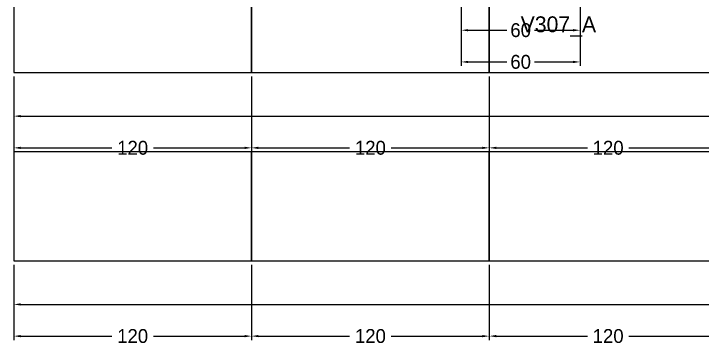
# Model space of a CAD drawing. Header units: metres. Extents: x 946 to 6411, y 1397 to 3666.
# Drawn here: x 945.7 to 1293.2, y 1905.7 to 2073 of the extents above; entities that cross this region are included whole.
import ezdxf

# ---------------------------------------------------------------- set-up
doc = ezdxf.new("R2010")
doc.units = ezdxf.units.M
doc.layers.add('COTA', color=3, linetype='Continuous')
doc.dimstyles.new('COTA_VIG', dxfattribs={"dimtxt": 7, "dimasz": 3.5, "dimexe": 2, "dimexo": 2, "dimgap": 1.5, "dimtad": 1, "dimdec": 1, "dimcen": 2.5, "dimclrd": 3, "dimclre": 3, "dimclrt": 3, "dimazin": 3, "dimtfac": 1, "dimtmove": 0, "dimatfit": 3})

# ---------------------------------------------------------------- blocks, each defined once
blk = doc.blocks.new('_CLOSEDFILLED')
at = {"color": 0, "linetype": 'BYBLOCK'}
blk.add_solid([(-1, 0.164), (0, 0), (-1, -0.164)], dxfattribs=at)
blk = doc.blocks.new('*D1381')
at = {"color": 3}
for p, q in [((945.75, 1946.29), (945.75, 1924.29)), ((1797.95, 1946.29), (1797.95, 1924.29)), ((949.25, 1926.29), (1361.35, 1926.29)), ((1382.35, 1926.29), (1794.45, 1926.29))]:
    blk.add_line(p, q, dxfattribs=at)
at = {"layer": 'Defpoints'}
for p in [(945.75, 1948.29), (1797.95, 1948.29), (945.75, 1926.29)]:
    blk.add_point(p, dxfattribs=at)
at = {"layer": 'COTA', "color": 3, "xscale": 3.5, "yscale": 3.5, "rotation": 180}
blk.add_blockref('_CLOSEDFILLED', (945.75, 1926.29), dxfattribs=at)
at = {"layer": 'COTA', "color": 3, "xscale": 3.5, "yscale": 3.5}
blk.add_blockref('_CLOSEDFILLED', (1797.95, 1926.29), dxfattribs=at)
at = {"layer": 'COTA', "color": 3, "insert": (1371.85, 1926.29), "char_height": 7, "attachment_point": 5}
blk.add_mtext('852', dxfattribs=at)
blk = doc.blocks.new('*D1382')
at = {"color": 3}
for p, q in [((945.75, 1946.29), (945.75, 1908.29)), ((1065.75, 1946.29), (1065.75, 1908.29)), ((949.25, 1910.29), (995.25, 1910.29)), ((1016.25, 1910.29), (1062.25, 1910.29))]:
    blk.add_line(p, q, dxfattribs=at)
at = {"layer": 'Defpoints'}
for p in [(945.75, 1948.29), (1065.75, 1948.29), (945.75, 1910.29)]:
    blk.add_point(p, dxfattribs=at)
at = {"layer": 'COTA', "color": 3, "xscale": 3.5, "yscale": 3.5, "rotation": 180}
blk.add_blockref('_CLOSEDFILLED', (945.75, 1910.29), dxfattribs=at)
at = {"layer": 'COTA', "color": 3, "xscale": 3.5, "yscale": 3.5}
blk.add_blockref('_CLOSEDFILLED', (1065.75, 1910.29), dxfattribs=at)
at = {"layer": 'COTA', "color": 3, "insert": (1005.75, 1910.29), "char_height": 7, "attachment_point": 5}
blk.add_mtext('120', dxfattribs=at)
blk = doc.blocks.new('*D1383')
at = {"color": 3}
for p, q in [((1065.75, 1946.29), (1065.75, 1908.29)), ((1185.75, 1946.29), (1185.75, 1908.29)), ((1069.25, 1910.29), (1115.25, 1910.29)), ((1136.25, 1910.29), (1182.25, 1910.29))]:
    blk.add_line(p, q, dxfattribs=at)
at = {"layer": 'Defpoints'}
for p in [(1065.75, 1948.29), (1185.75, 1948.29), (1065.75, 1910.29)]:
    blk.add_point(p, dxfattribs=at)
at = {"layer": 'COTA', "color": 3, "xscale": 3.5, "yscale": 3.5, "rotation": 180}
blk.add_blockref('_CLOSEDFILLED', (1065.75, 1910.29), dxfattribs=at)
at = {"layer": 'COTA', "color": 3, "xscale": 3.5, "yscale": 3.5}
blk.add_blockref('_CLOSEDFILLED', (1185.75, 1910.29), dxfattribs=at)
at = {"layer": 'COTA', "color": 3, "insert": (1125.75, 1910.29), "char_height": 7, "attachment_point": 5}
blk.add_mtext('120', dxfattribs=at)
blk = doc.blocks.new('*D1384')
at = {"color": 3}
for p, q in [((1185.75, 1946.29), (1185.75, 1908.29)), ((1305.75, 1946.29), (1305.75, 1908.29)), ((1189.25, 1910.29), (1235.25, 1910.29)), ((1256.25, 1910.29), (1302.25, 1910.29))]:
    blk.add_line(p, q, dxfattribs=at)
at = {"layer": 'Defpoints'}
for p in [(1185.75, 1948.29), (1305.75, 1948.29), (1185.75, 1910.29)]:
    blk.add_point(p, dxfattribs=at)
at = {"layer": 'COTA', "color": 3, "xscale": 3.5, "yscale": 3.5, "rotation": 180}
blk.add_blockref('_CLOSEDFILLED', (1185.75, 1910.29), dxfattribs=at)
at = {"layer": 'COTA', "color": 3, "xscale": 3.5, "yscale": 3.5}
blk.add_blockref('_CLOSEDFILLED', (1305.75, 1910.29), dxfattribs=at)
at = {"layer": 'COTA', "color": 3, "insert": (1245.75, 1910.29), "char_height": 7, "attachment_point": 5}
blk.add_mtext('120', dxfattribs=at)
blk = doc.blocks.new('*D1391')
at = {"color": 3}
for p, q in [((945.75, 2041.29), (945.75, 2019.29)), ((1797.95, 2041.29), (1797.95, 2019.29)), ((949.25, 2021.29), (1361.35, 2021.29)), ((1382.35, 2021.29), (1794.45, 2021.29))]:
    blk.add_line(p, q, dxfattribs=at)
at = {"layer": 'Defpoints'}
for p in [(945.75, 2043.29), (1797.95, 2043.29), (945.75, 2021.29)]:
    blk.add_point(p, dxfattribs=at)
at = {"layer": 'COTA', "color": 3, "xscale": 3.5, "yscale": 3.5, "rotation": 180}
blk.add_blockref('_CLOSEDFILLED', (945.75, 2021.29), dxfattribs=at)
at = {"layer": 'COTA', "color": 3, "xscale": 3.5, "yscale": 3.5}
blk.add_blockref('_CLOSEDFILLED', (1797.95, 2021.29), dxfattribs=at)
at = {"layer": 'COTA', "color": 3, "insert": (1371.85, 2021.29), "char_height": 7, "attachment_point": 5}
blk.add_mtext('852', dxfattribs=at)
blk = doc.blocks.new('*D1392')
at = {"color": 3}
for p, q in [((945.75, 2041.29), (945.75, 2003.29)), ((1065.75, 2041.29), (1065.75, 2003.29)), ((949.25, 2005.29), (995.25, 2005.29)), ((1016.25, 2005.29), (1062.25, 2005.29))]:
    blk.add_line(p, q, dxfattribs=at)
at = {"layer": 'Defpoints'}
for p in [(945.75, 2043.29), (1065.75, 2043.29), (945.75, 2005.29)]:
    blk.add_point(p, dxfattribs=at)
at = {"layer": 'COTA', "color": 3, "xscale": 3.5, "yscale": 3.5, "rotation": 180}
blk.add_blockref('_CLOSEDFILLED', (945.75, 2005.29), dxfattribs=at)
at = {"layer": 'COTA', "color": 3, "xscale": 3.5, "yscale": 3.5}
blk.add_blockref('_CLOSEDFILLED', (1065.75, 2005.29), dxfattribs=at)
at = {"layer": 'COTA', "color": 3, "insert": (1005.75, 2005.29), "char_height": 7, "attachment_point": 5}
blk.add_mtext('120', dxfattribs=at)
blk = doc.blocks.new('*D1393')
at = {"color": 3}
for p, q in [((1065.75, 2041.29), (1065.75, 2003.29)), ((1185.75, 2041.29), (1185.75, 2003.29)), ((1069.25, 2005.29), (1115.25, 2005.29)), ((1136.25, 2005.29), (1182.25, 2005.29))]:
    blk.add_line(p, q, dxfattribs=at)
at = {"layer": 'Defpoints'}
for p in [(1065.75, 2043.29), (1185.75, 2043.29), (1065.75, 2005.29)]:
    blk.add_point(p, dxfattribs=at)
at = {"layer": 'COTA', "color": 3, "xscale": 3.5, "yscale": 3.5, "rotation": 180}
blk.add_blockref('_CLOSEDFILLED', (1065.75, 2005.29), dxfattribs=at)
at = {"layer": 'COTA', "color": 3, "xscale": 3.5, "yscale": 3.5}
blk.add_blockref('_CLOSEDFILLED', (1185.75, 2005.29), dxfattribs=at)
at = {"layer": 'COTA', "color": 3, "insert": (1125.75, 2005.29), "char_height": 7, "attachment_point": 5}
blk.add_mtext('120', dxfattribs=at)
blk = doc.blocks.new('*D1394')
at = {"color": 3}
for p, q in [((1185.75, 2041.29), (1185.75, 2003.29)), ((1305.75, 2041.29), (1305.75, 2003.29)), ((1189.25, 2005.29), (1235.25, 2005.29)), ((1256.25, 2005.29), (1302.25, 2005.29))]:
    blk.add_line(p, q, dxfattribs=at)
at = {"layer": 'Defpoints'}
for p in [(1185.75, 2043.29), (1305.75, 2043.29), (1185.75, 2005.29)]:
    blk.add_point(p, dxfattribs=at)
at = {"layer": 'COTA', "color": 3, "xscale": 3.5, "yscale": 3.5, "rotation": 180}
blk.add_blockref('_CLOSEDFILLED', (1185.75, 2005.29), dxfattribs=at)
at = {"layer": 'COTA', "color": 3, "xscale": 3.5, "yscale": 3.5}
blk.add_blockref('_CLOSEDFILLED', (1305.75, 2005.29), dxfattribs=at)
at = {"layer": 'COTA', "color": 3, "insert": (1245.75, 2005.29), "char_height": 7, "attachment_point": 5}
blk.add_mtext('120', dxfattribs=at)
blk = doc.blocks.new('*D1411')
at = {"color": 3}
for p, q in [((1171.59, 2084.65), (1171.59, 2062.65)), ((1231.59, 2084.65), (1231.59, 2062.65)), ((1175.09, 2064.65), (1194.59, 2064.65)), ((1208.59, 2064.65), (1228.09, 2064.65))]:
    blk.add_line(p, q, dxfattribs=at)
at = {"layer": 'Defpoints'}
for p in [(1171.59, 2086.65), (1231.59, 2086.65), (1171.59, 2064.65)]:
    blk.add_point(p, dxfattribs=at)
at = {"layer": 'COTA', "color": 3, "xscale": 3.5, "yscale": 3.5, "rotation": 180}
blk.add_blockref('_CLOSEDFILLED', (1171.59, 2064.65), dxfattribs=at)
at = {"layer": 'COTA', "color": 3, "xscale": 3.5, "yscale": 3.5}
blk.add_blockref('_CLOSEDFILLED', (1231.59, 2064.65), dxfattribs=at)
at = {"layer": 'COTA', "color": 3, "insert": (1201.59, 2064.65), "char_height": 7, "attachment_point": 5}
blk.add_mtext('60', dxfattribs=at)
blk = doc.blocks.new('*D1412')
at = {"color": 3}
for p, q in [((1171.59, 2084.65), (1171.59, 2046.65)), ((1231.59, 2084.65), (1231.59, 2046.65)), ((1175.09, 2048.65), (1194.59, 2048.65)), ((1208.59, 2048.65), (1228.09, 2048.65))]:
    blk.add_line(p, q, dxfattribs=at)
at = {"layer": 'Defpoints'}
for p in [(1171.59, 2086.65), (1231.59, 2086.65), (1171.59, 2048.65)]:
    blk.add_point(p, dxfattribs=at)
at = {"layer": 'COTA', "color": 3, "xscale": 3.5, "yscale": 3.5, "rotation": 180}
blk.add_blockref('_CLOSEDFILLED', (1171.59, 2048.65), dxfattribs=at)
at = {"layer": 'COTA', "color": 3, "xscale": 3.5, "yscale": 3.5}
blk.add_blockref('_CLOSEDFILLED', (1231.59, 2048.65), dxfattribs=at)
at = {"layer": 'COTA', "color": 3, "insert": (1201.59, 2048.65), "char_height": 7, "attachment_point": 5}
blk.add_mtext('60', dxfattribs=at)

msp = doc.modelspace()

# ---------------------------------------------------------------- linework, layer by layer
at = {"layer": 'Paineis'}
for points in [[(945.75, 2043.29), (1065.75, 2043.29), (1065.75, 2098.29), (945.75, 2098.29)], [(1065.75, 2043.29), (1185.75, 2043.29), (1185.75, 2098.29), (1065.75, 2098.29)], [(1185.75, 2043.29), (1305.75, 2043.29), (1305.75, 2098.29), (1185.75, 2098.29)], [(945.75, 1948.29), (1065.75, 1948.29), (1065.75, 2003.29), (945.75, 2003.29)], [(1065.75, 1948.29), (1185.75, 1948.29), (1185.75, 2003.29), (1065.75, 2003.29)], [(1185.75, 1948.29), (1305.75, 1948.29), (1305.75, 2003.29), (1185.75, 2003.29)]]:
    msp.add_lwpolyline(points, close=True, dxfattribs=at)

# ---------------------------------------------------------------- texts
at = {"layer": 'Texto Secao', "insert": (1201.59, 2071.65), "char_height": 8, "attachment_point": 1}
msp.add_mtext('V307_A', dxfattribs=at)

# ---------------------------------------------------------------- dimensions: what is measured, and where the dimension line sits
at = {"layer": 'COTA'}
for base, p1, p2, picture, middle in [((1171.59, 2064.65), (1171.59, 2086.65), (1231.59, 2086.65), '*D1411', (1201.59, 2064.65)), ((1171.59, 2048.65), (1171.59, 2086.65), (1231.59, 2086.65), '*D1412', (1201.59, 2048.65)), ((945.75, 2021.29), (945.75, 2043.29), (1797.95, 2043.29), '*D1391', (1371.85, 2021.29)), ((945.75, 2005.29), (945.75, 2043.29), (1065.75, 2043.29), '*D1392', (1005.75, 2005.29)), ((1065.75, 2005.29), (1065.75, 2043.29), (1185.75, 2043.29), '*D1393', (1125.75, 2005.29)), ((1185.75, 2005.29), (1185.75, 2043.29), (1305.75, 2043.29), '*D1394', (1245.75, 2005.29)), ((945.75, 1926.29), (945.75, 1948.29), (1797.95, 1948.29), '*D1381', (1371.85, 1926.29)), ((945.75, 1910.29), (945.75, 1948.29), (1065.75, 1948.29), '*D1382', (1005.75, 1910.29)), ((1065.75, 1910.29), (1065.75, 1948.29), (1185.75, 1948.29), '*D1383', (1125.75, 1910.29)), ((1185.75, 1910.29), (1185.75, 1948.29), (1305.75, 1948.29), '*D1384', (1245.75, 1910.29))]:
    dim = msp.add_linear_dim(base=base, p1=p1, p2=p2, dimstyle='COTA_VIG', dxfattribs=at)
    dim.commit()
    dim.dimension.update_dxf_attribs({"geometry": picture, "text_midpoint": middle})

doc.saveas('drawing.dxf')
